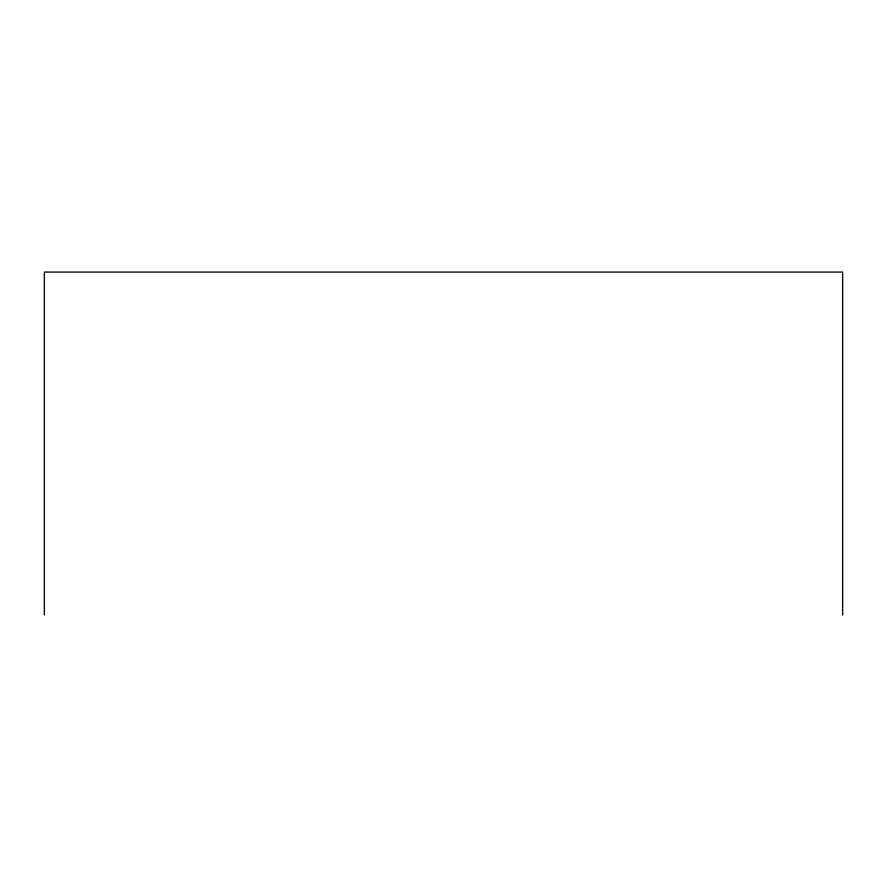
<?xml version="1.0" encoding="UTF-8"?>
<svg xmlns="http://www.w3.org/2000/svg" width="887" height="887" viewBox="0 0 887 887"><rect width="100%" height="100%" fill="white"/><g stroke="black" fill="none" stroke-linecap="round" stroke-linejoin="round"><path stroke-width="1.33" d="M842.65 614.924L842.65 272.076L44.35 272.076L44.35 614.924"/></g></svg>
